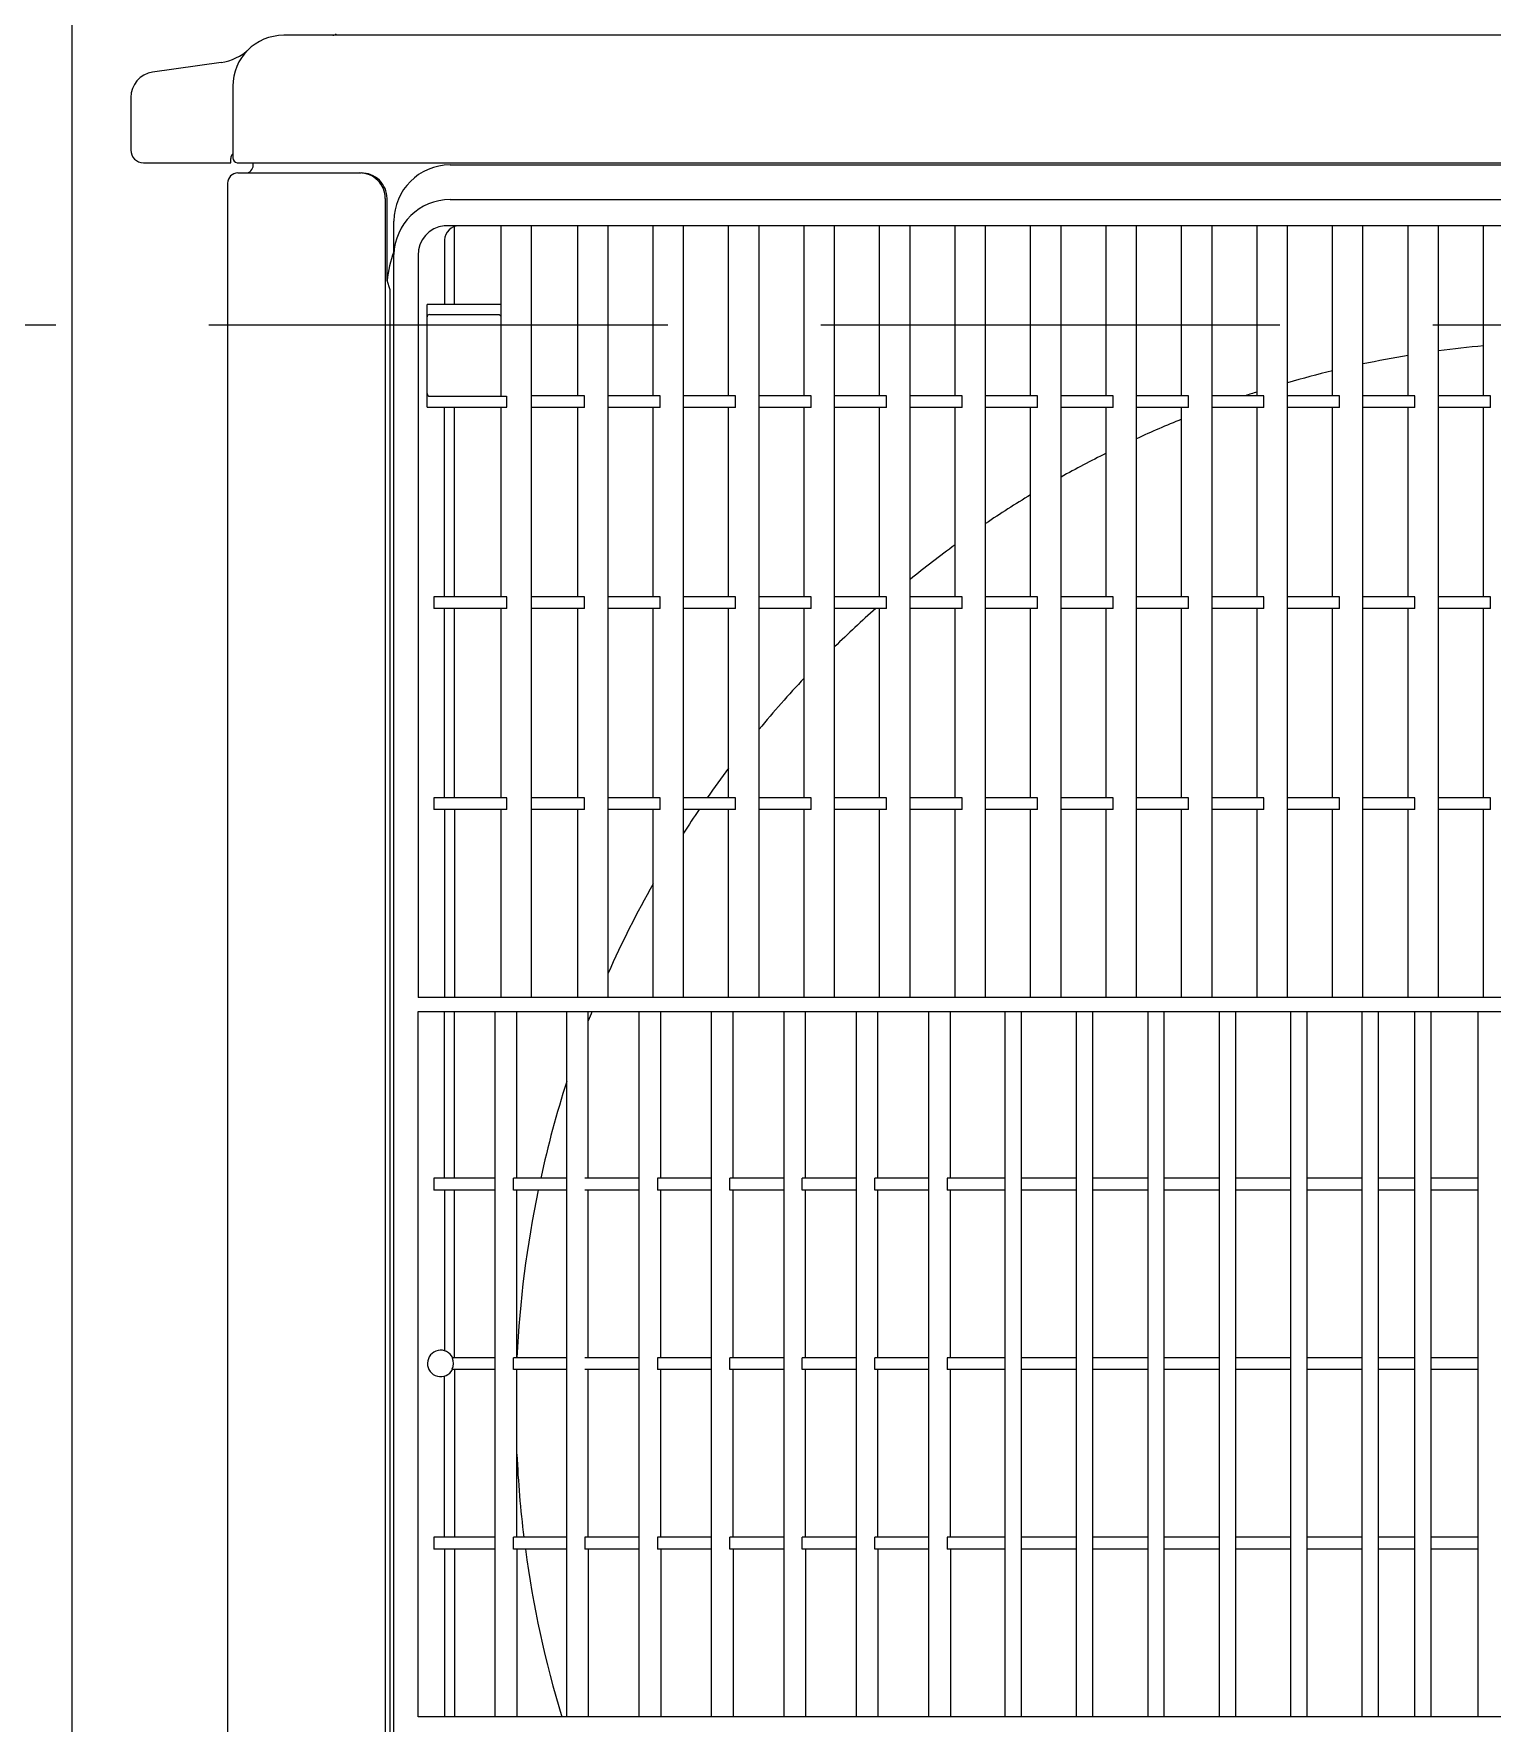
# Model space of a CAD drawing. Units: millimetres at full size, sheet at 1:30. Extents: x -17796 to 21385, y -23279 to 7734.
# Drawn here: x -3600.2 to -3314.3, y -21955.8 to -21624.5 of the extents above; entities that cross this region are included whole.
import ezdxf

# ---------------------------------------------------------------- set-up
doc = ezdxf.new("R2010")
doc.units = ezdxf.units.MM
doc.header["$LTSCALE"] = 30
doc.linetypes.add('DASHED3', pattern=[4, 3, -1])
for name, color, linetype, lineweight in [('2-1_', 7, 'Continuous', 9), ('2-7_', 3, 'Continuous', 9), ('E-C_境界線', 5, 'Continuous', 18), ('E-D_記号', 7, 'Continuous', 9)]:
    doc.layers.add(name, color=color, linetype=linetype, lineweight=lineweight)

# ---------------------------------------------------------------- blocks, each defined once
blk = doc.blocks.new('SWM')
at = {"layer": '2-7_'}
blk.add_arc((-53.03, 53.03), 83, 354.6841, 135, dxfattribs=at)
blk = doc.blocks.new('R')
at = {"layer": '2-1_'}
for p, q in [((-1533.35, -309.09), (-2174.35, -309.09)), ((-2186.6, -314.41), (-2200.06, -316.33)), ((-2204.35, -321.28), (-2204.35, -331.59)), ((-2184.35, -319.09), (-2184.35, -333.09)), ((-2183.49, -334.08), (-1524.35, -334.09)), ((-2180.35, -334.59), (-2180.35, -334.08)), ((-2141.75, -334.51), (-1673.06, -334.51)), ((-2183.35, -336.09), (-2159.2, -336.09)), ((-2185.35, -338.09), (-2185.35, -820.59)), ((-2154.45, -341.09), (-2154.45, -792.8)), ((-2141.75, -341.31), (-1673.05, -341.31)), ((-1672.19, -346.45), (-2142.88, -346.45)), ((-2140.85, -361.87), (-2140.85, -346.6)), ((-2131.74, -379.87), (-2131.74, -346.45)), ((-2125.77, -497.76), (-2125.77, -346.45)), ((-2116.72, -379.77), (-2116.72, -346.45)), ((-2110.75, -497.76), (-2110.75, -346.45)), ((-2101.92, -379.77), (-2101.92, -346.45)), ((-2095.95, -497.76), (-2095.95, -346.45)), ((-2087.12, -379.77), (-2087.12, -346.45)), ((-2081.15, -497.76), (-2081.15, -346.45)), ((-2072.32, -379.77), (-2072.32, -346.45)), ((-2066.35, -497.76), (-2066.35, -346.45)), ((-2057.52, -379.77), (-2057.52, -346.45)), ((-2051.55, -497.76), (-2051.55, -346.45)), ((-2042.72, -379.77), (-2042.72, -346.45)), ((-2036.75, -497.76), (-2036.75, -346.45)), ((-2027.92, -379.77), (-2027.92, -346.45)), ((-2021.95, -497.76), (-2021.95, -346.45)), ((-2013.12, -379.77), (-2013.12, -346.45)), ((-2007.15, -497.76), (-2007.15, -346.45)), ((-1998.32, -379.77), (-1998.32, -346.45)), ((-1992.35, -497.76), (-1992.35, -346.45)), ((-1983.52, -379.77), (-1983.52, -346.45)), ((-1977.55, -497.76), (-1977.55, -346.45)), ((-1968.72, -379.77), (-1968.72, -346.45)), ((-1962.75, -497.76), (-1962.75, -346.45)), ((-1953.92, -379.77), (-1953.92, -346.45)), ((-1947.95, -497.76), (-1947.95, -346.45)), ((-1939.12, -379.77), (-1939.12, -346.45)), ((-2142.85, -349.21), (-2142.85, -361.87)), ((-2148.03, -352.27), (-2148.03, -497.76)), ((-2146.26, -381.99), (-2146.26, -361.87)), ((-2131.74, -361.87), (-2146.26, -361.87)), ((-2145.76, -363.87), (-2132.24, -363.87)), ((-2145.76, -379.87), (-2130.65, -379.87)), ((-2130.64, -381.99), (-2130.64, -379.87)), ((-2115.36, -379.77), (-2125.77, -379.77)), ((-2115.36, -382.07), (-2115.36, -379.77)), ((-2100.56, -379.77), (-2110.75, -379.77)), ((-2100.56, -382.07), (-2100.56, -379.77)), ((-2085.76, -379.77), (-2095.95, -379.77)), ((-2085.76, -382.07), (-2085.76, -379.77)), ((-2070.96, -379.77), (-2081.15, -379.77)), ((-2070.96, -382.07), (-2070.96, -379.77)), ((-2056.16, -379.77), (-2066.35, -379.77)), ((-2056.16, -382.07), (-2056.16, -379.77)), ((-2041.36, -379.77), (-2051.55, -379.77)), ((-2041.36, -382.07), (-2041.36, -379.77)), ((-2026.56, -379.77), (-2036.75, -379.77)), ((-2026.56, -382.07), (-2026.56, -379.77)), ((-2011.76, -379.77), (-2021.95, -379.77)), ((-2011.76, -382.07), (-2011.76, -379.77)), ((-1996.96, -379.77), (-2007.15, -379.77)), ((-1996.96, -382.07), (-1996.96, -379.77)), ((-1982.16, -379.77), (-1992.35, -379.77)), ((-1982.16, -382.07), (-1982.16, -379.77)), ((-1967.36, -379.77), (-1977.55, -379.77)), ((-1967.36, -382.07), (-1967.36, -379.77)), ((-1952.56, -379.77), (-1962.75, -379.77)), ((-1952.56, -382.07), (-1952.56, -379.77)), ((-1937.76, -379.77), (-1947.95, -379.77)), ((-1937.76, -382.07), (-1937.76, -379.77)), ((-2146.26, -381.99), (-2130.64, -381.99)), ((-2142.85, -419.19), (-2142.85, -382.07)), ((-2140.85, -419.19), (-2140.85, -382.07)), ((-2131.74, -419.19), (-2131.74, -382.07)), ((-2115.36, -382.07), (-2125.77, -382.07)), ((-2116.72, -419.19), (-2116.72, -382.07)), ((-2100.56, -382.07), (-2110.75, -382.07)), ((-2101.92, -419.19), (-2101.92, -382.07)), ((-2085.76, -382.07), (-2095.95, -382.07)), ((-2087.12, -419.19), (-2087.12, -382.07)), ((-2070.96, -382.07), (-2081.15, -382.07)), ((-2072.32, -419.19), (-2072.32, -382.07)), ((-2056.16, -382.07), (-2066.35, -382.07)), ((-2057.52, -419.19), (-2057.52, -382.07)), ((-2041.36, -382.07), (-2051.55, -382.07)), ((-2042.72, -419.19), (-2042.72, -382.07)), ((-2026.56, -382.07), (-2036.75, -382.07)), ((-2027.92, -419.19), (-2027.92, -382.07)), ((-2011.76, -382.07), (-2021.95, -382.07)), ((-2013.12, -419.19), (-2013.12, -382.07)), ((-1996.96, -382.07), (-2007.15, -382.07)), ((-1998.32, -419.19), (-1998.32, -382.07)), ((-1982.16, -382.07), (-1992.35, -382.07)), ((-1983.52, -419.19), (-1983.52, -382.07)), ((-1967.36, -382.07), (-1977.55, -382.07)), ((-1968.72, -419.19), (-1968.72, -382.07)), ((-1952.56, -382.07), (-1962.75, -382.07)), ((-1953.92, -419.19), (-1953.92, -382.07)), ((-1937.76, -382.07), (-1947.95, -382.07)), ((-1939.12, -419.19), (-1939.12, -382.07)), ((-2144.93, -419.19), (-2144.93, -421.49)), ((-2130.64, -419.19), (-2144.93, -419.19)), ((-2130.64, -421.49), (-2130.64, -419.19)), ((-2115.36, -419.19), (-2125.77, -419.19)), ((-2115.36, -421.49), (-2115.36, -419.19)), ((-2100.56, -419.19), (-2110.75, -419.19)), ((-2100.56, -421.49), (-2100.56, -419.19)), ((-2085.76, -419.19), (-2095.95, -419.19)), ((-2085.76, -421.49), (-2085.76, -419.19)), ((-2070.96, -419.19), (-2081.15, -419.19)), ((-2070.96, -421.49), (-2070.96, -419.19)), ((-2056.16, -419.19), (-2066.35, -419.19)), ((-2056.16, -421.49), (-2056.16, -419.19)), ((-2041.36, -419.19), (-2051.55, -419.19)), ((-2041.36, -421.49), (-2041.36, -419.19)), ((-2026.56, -419.19), (-2036.75, -419.19)), ((-2026.56, -421.49), (-2026.56, -419.19)), ((-2011.76, -419.19), (-2021.95, -419.19)), ((-2011.76, -421.49), (-2011.76, -419.19)), ((-1996.96, -419.19), (-2007.15, -419.19)), ((-1996.96, -421.49), (-1996.96, -419.19)), ((-1982.16, -419.19), (-1992.35, -419.19)), ((-1982.16, -421.49), (-1982.16, -419.19)), ((-1967.36, -419.19), (-1977.55, -419.19)), ((-1967.36, -421.49), (-1967.36, -419.19)), ((-1952.56, -419.19), (-1962.75, -419.19)), ((-1952.56, -421.49), (-1952.56, -419.19)), ((-1937.76, -419.19), (-1947.95, -419.19)), ((-1937.76, -421.49), (-1937.76, -419.19)), ((-2130.64, -421.49), (-2144.93, -421.49)), ((-2142.85, -458.61), (-2142.85, -421.49)), ((-2140.85, -458.61), (-2140.85, -421.49)), ((-2131.74, -458.61), (-2131.74, -421.49)), ((-2115.36, -421.49), (-2125.77, -421.49)), ((-2116.72, -458.61), (-2116.72, -421.49)), ((-2100.56, -421.49), (-2110.75, -421.49)), ((-2101.92, -458.61), (-2101.92, -421.49)), ((-2085.76, -421.49), (-2095.95, -421.49)), ((-2087.12, -458.61), (-2087.12, -421.49)), ((-2070.96, -421.49), (-2081.15, -421.49)), ((-2072.32, -458.61), (-2072.32, -421.49)), ((-2056.16, -421.49), (-2066.35, -421.49)), ((-2057.52, -458.61), (-2057.52, -421.49)), ((-2041.36, -421.49), (-2051.55, -421.49)), ((-2042.72, -458.61), (-2042.72, -421.49)), ((-2026.56, -421.49), (-2036.75, -421.49)), ((-2027.92, -458.61), (-2027.92, -421.49)), ((-2011.76, -421.49), (-2021.95, -421.49)), ((-2013.12, -458.61), (-2013.12, -421.49)), ((-1996.96, -421.49), (-2007.15, -421.49)), ((-1998.32, -458.61), (-1998.32, -421.49)), ((-1982.16, -421.49), (-1992.35, -421.49)), ((-1983.52, -458.61), (-1983.52, -421.49)), ((-1967.36, -421.49), (-1977.55, -421.49)), ((-1968.72, -458.61), (-1968.72, -421.49)), ((-1952.56, -421.49), (-1962.75, -421.49)), ((-1953.92, -458.61), (-1953.92, -421.49)), ((-1937.76, -421.49), (-1947.95, -421.49)), ((-1939.12, -458.61), (-1939.12, -421.49)), ((-2144.93, -458.61), (-2144.93, -460.91)), ((-2130.64, -458.61), (-2144.93, -458.61)), ((-2130.64, -460.91), (-2130.64, -458.61)), ((-2115.36, -458.61), (-2125.77, -458.61)), ((-2115.36, -460.91), (-2115.36, -458.61)), ((-2100.56, -458.61), (-2110.75, -458.61)), ((-2100.56, -460.91), (-2100.56, -458.61)), ((-2085.76, -458.61), (-2095.95, -458.61)), ((-2085.76, -460.91), (-2085.76, -458.61)), ((-2070.96, -458.61), (-2081.15, -458.61)), ((-2070.96, -460.91), (-2070.96, -458.61)), ((-2056.16, -458.61), (-2066.35, -458.61)), ((-2056.16, -460.91), (-2056.16, -458.61)), ((-2041.36, -458.61), (-2051.55, -458.61)), ((-2041.36, -460.91), (-2041.36, -458.61)), ((-2026.56, -458.61), (-2036.75, -458.61)), ((-2026.56, -460.91), (-2026.56, -458.61)), ((-2011.76, -458.61), (-2021.95, -458.61)), ((-2011.76, -460.91), (-2011.76, -458.61)), ((-1996.96, -458.61), (-2007.15, -458.61)), ((-1996.96, -460.91), (-1996.96, -458.61)), ((-1982.16, -458.61), (-1992.35, -458.61)), ((-1982.16, -460.91), (-1982.16, -458.61)), ((-1967.36, -458.61), (-1977.55, -458.61)), ((-1967.36, -460.91), (-1967.36, -458.61)), ((-1952.56, -458.61), (-1962.75, -458.61)), ((-1952.56, -460.91), (-1952.56, -458.61)), ((-1937.76, -458.61), (-1947.95, -458.61)), ((-1937.76, -460.91), (-1937.76, -458.61)), ((-2130.64, -460.91), (-2144.93, -460.91)), ((-2142.85, -460.91), (-2142.85, -497.76)), ((-2140.85, -460.91), (-2140.85, -497.76)), ((-2131.74, -497.76), (-2131.74, -460.91)), ((-2115.36, -460.91), (-2125.77, -460.91)), ((-2116.72, -497.76), (-2116.72, -460.91)), ((-2100.56, -460.91), (-2110.75, -460.91)), ((-2101.92, -497.76), (-2101.92, -460.91)), ((-2085.76, -460.91), (-2095.95, -460.91)), ((-2087.12, -497.76), (-2087.12, -460.91)), ((-2070.96, -460.91), (-2081.15, -460.91)), ((-2072.32, -497.76), (-2072.32, -460.91)), ((-2056.16, -460.91), (-2066.35, -460.91)), ((-2057.52, -497.76), (-2057.52, -460.91)), ((-2041.36, -460.91), (-2051.55, -460.91)), ((-2042.72, -497.76), (-2042.72, -460.91)), ((-2026.56, -460.91), (-2036.75, -460.91)), ((-2027.92, -497.76), (-2027.92, -460.91)), ((-2011.76, -460.91), (-2021.95, -460.91)), ((-2013.12, -497.76), (-2013.12, -460.91)), ((-1996.96, -460.91), (-2007.15, -460.91)), ((-1998.32, -497.76), (-1998.32, -460.91)), ((-1982.16, -460.91), (-1992.35, -460.91)), ((-1983.52, -497.76), (-1983.52, -460.91)), ((-1967.36, -460.91), (-1977.55, -460.91)), ((-1968.72, -497.76), (-1968.72, -460.91)), ((-1952.56, -460.91), (-1962.75, -460.91)), ((-1953.92, -497.76), (-1953.92, -460.91)), ((-1937.76, -460.91), (-1947.95, -460.91)), ((-1939.12, -497.76), (-1939.12, -460.91)), ((-1909.64, -497.76), (-2148.03, -497.76)), ((-2142.85, -533.21), (-2142.85, -500.51)), ((-2140.85, -533.21), (-2140.85, -500.51)), ((-2132.87, -638.81), (-2132.87, -500.51)), ((-2128.65, -533.21), (-2128.65, -500.51)), ((-2118.87, -638.81), (-2118.87, -500.51)), ((-2114.65, -533.23), (-2114.65, -500.51)), ((-2104.67, -638.81), (-2104.67, -500.51)), ((-2100.45, -533.21), (-2100.45, -500.51)), ((-2090.47, -638.81), (-2090.47, -500.51)), ((-2086.25, -533.23), (-2086.25, -500.51)), ((-2076.27, -638.81), (-2076.27, -500.51)), ((-2072.05, -533.23), (-2072.05, -500.51)), ((-2062.07, -638.81), (-2062.07, -500.51)), ((-2057.85, -533.23), (-2057.85, -500.51)), ((-2047.87, -638.81), (-2047.87, -500.51)), ((-2043.65, -533.23), (-2043.65, -500.51)), ((-2032.96, -500.51), (-2032.96, -638.81)), ((-2029.77, -500.51), (-2029.77, -638.81)), ((-2018.96, -500.51), (-2018.96, -638.81)), ((-2015.77, -500.51), (-2015.77, -638.81)), ((-2004.96, -500.51), (-2004.96, -638.81)), ((-2001.77, -500.51), (-2001.77, -638.81)), ((-1990.96, -500.51), (-1990.96, -638.81)), ((-1987.77, -500.51), (-1987.77, -638.81)), ((-1976.96, -500.51), (-1976.96, -638.81)), ((-1973.77, -500.51), (-1973.77, -638.81)), ((-1962.96, -500.51), (-1962.96, -638.81)), ((-1959.77, -500.51), (-1959.77, -638.81)), ((-1952.66, -500.51), (-1952.66, -638.81)), ((-1949.47, -500.51), (-1949.47, -638.81)), ((-1940.26, -500.51), (-1940.26, -638.81)), ((-2129.33, -535.55), (-2129.33, -533.21)), ((-2118.87, -533.21), (-2129.33, -533.21)), ((-2104.67, -533.21), (-2115.29, -533.21)), ((-2101.09, -533.21), (-2101.09, -535.55)), ((-2090.47, -533.21), (-2101.09, -533.21)), ((-2086.89, -535.55), (-2086.89, -533.21)), ((-2076.27, -533.21), (-2086.89, -533.21)), ((-2072.69, -535.55), (-2072.69, -533.21)), ((-2062.07, -533.21), (-2072.69, -533.21)), ((-2058.49, -535.55), (-2058.49, -533.21)), ((-2047.87, -533.21), (-2058.49, -533.21)), ((-2044.29, -533.21), (-2044.29, -535.55)), ((-2032.96, -533.21), (-2044.29, -533.21)), ((-2018.96, -533.21), (-2029.77, -533.21)), ((-2004.96, -533.21), (-2015.77, -533.21)), ((-1990.96, -533.21), (-2001.77, -533.21)), ((-1976.96, -533.21), (-1987.77, -533.21)), ((-1962.96, -533.21), (-1973.77, -533.21)), ((-1952.66, -533.21), (-1959.77, -533.21)), ((-1940.26, -533.21), (-1949.47, -533.21)), ((-2132.87, -535.55), (-2144.93, -535.55)), ((-2142.85, -535.55), (-2142.85, -567.04)), ((-2140.85, -568.44), (-2140.85, -535.55)), ((-2118.87, -535.55), (-2129.33, -535.55)), ((-2128.65, -568.41), (-2128.65, -535.55)), ((-2104.67, -535.55), (-2115.29, -535.55)), ((-2114.65, -568.43), (-2114.65, -535.57)), ((-2090.47, -535.55), (-2101.09, -535.55)), ((-2100.45, -568.41), (-2100.45, -535.55)), ((-2076.27, -535.55), (-2086.89, -535.55)), ((-2086.25, -568.43), (-2086.25, -535.57)), ((-2062.07, -535.55), (-2072.69, -535.55)), ((-2072.05, -568.43), (-2072.05, -535.57)), ((-2047.87, -535.55), (-2058.49, -535.55)), ((-2057.85, -568.43), (-2057.85, -535.57)), ((-2032.96, -535.55), (-2044.29, -535.55)), ((-2043.65, -568.43), (-2043.65, -535.57)), ((-2018.96, -535.55), (-2029.77, -535.55)), ((-2004.96, -535.55), (-2015.77, -535.55)), ((-1990.96, -535.55), (-2001.77, -535.55)), ((-1976.96, -535.55), (-1987.77, -535.55)), ((-1962.96, -535.55), (-1973.77, -535.55)), ((-1952.66, -535.55), (-1959.77, -535.55)), ((-1940.26, -535.55), (-1949.47, -535.55)), ((-2141.23, -568.44), (-2141.28, -568.55)), ((-2132.81, -568.44), (-2141.23, -568.44)), ((-2129.33, -570.75), (-2129.33, -568.41)), ((-2118.87, -568.41), (-2129.33, -568.41)), ((-2104.67, -568.41), (-2115.29, -568.41)), ((-2101.09, -568.41), (-2101.09, -570.75)), ((-2090.47, -568.41), (-2101.09, -568.41)), ((-2086.89, -570.75), (-2086.89, -568.41)), ((-2076.27, -568.41), (-2086.89, -568.41)), ((-2072.69, -570.75), (-2072.69, -568.41)), ((-2062.07, -568.41), (-2072.69, -568.41)), ((-2058.49, -570.75), (-2058.49, -568.41)), ((-2047.87, -568.41), (-2058.49, -568.41)), ((-2044.29, -568.41), (-2044.29, -570.75)), ((-2032.96, -568.41), (-2044.29, -568.41)), ((-2018.96, -568.41), (-2029.77, -568.41)), ((-2004.96, -568.41), (-2015.77, -568.41)), ((-1990.96, -568.41), (-2001.77, -568.41)), ((-1976.96, -568.41), (-1987.77, -568.41)), ((-1962.96, -568.41), (-1973.77, -568.41)), ((-1952.66, -568.41), (-1959.77, -568.41)), ((-1940.26, -568.41), (-1949.47, -568.41)), ((-2142.85, -603.61), (-2142.85, -572.01)), ((-2141.33, -570.61), (-2141.28, -570.73)), ((-2132.87, -570.73), (-2141.28, -570.73)), ((-2140.85, -570.73), (-2140.85, -603.61)), ((-2118.87, -570.75), (-2129.33, -570.75)), ((-2128.65, -603.61), (-2128.65, -570.75)), ((-2104.67, -570.75), (-2115.29, -570.75)), ((-2114.65, -603.63), (-2114.65, -570.77)), ((-2090.47, -570.75), (-2101.09, -570.75)), ((-2100.45, -603.61), (-2100.45, -570.75)), ((-2076.27, -570.75), (-2086.89, -570.75)), ((-2086.25, -603.63), (-2086.25, -570.77)), ((-2062.07, -570.75), (-2072.69, -570.75)), ((-2072.05, -603.63), (-2072.05, -570.77)), ((-2047.87, -570.75), (-2058.49, -570.75)), ((-2057.85, -603.63), (-2057.85, -570.77)), ((-2032.96, -570.75), (-2044.29, -570.75)), ((-2043.65, -603.63), (-2043.65, -570.77)), ((-2018.96, -570.75), (-2029.77, -570.75)), ((-2004.96, -570.75), (-2015.77, -570.75)), ((-1990.96, -570.75), (-2001.77, -570.75)), ((-1976.96, -570.75), (-1987.77, -570.75)), ((-1962.96, -570.75), (-1973.77, -570.75)), ((-1952.66, -570.75), (-1959.77, -570.75)), ((-1940.26, -570.75), (-1949.47, -570.75)), ((-2144.93, -603.61), (-2144.93, -605.95)), ((-2132.87, -603.61), (-2144.93, -603.61)), ((-2132.87, -605.95), (-2144.93, -605.95)), ((-2142.85, -605.9), (-2142.85, -638.81)), ((-2140.85, -605.95), (-2140.85, -638.81)), ((-2129.33, -605.95), (-2129.33, -603.61)), ((-2118.87, -603.61), (-2129.33, -603.61)), ((-2118.87, -605.95), (-2129.33, -605.95)), ((-2128.65, -605.95), (-2128.65, -638.81)), ((-2115.29, -603.61), (-2115.29, -605.95)), ((-2104.67, -603.61), (-2115.29, -603.61)), ((-2104.67, -605.95), (-2115.29, -605.95)), ((-2114.65, -605.97), (-2114.65, -638.83)), ((-2101.09, -603.61), (-2101.09, -605.95)), ((-2090.47, -603.61), (-2101.09, -603.61)), ((-2090.47, -605.95), (-2101.09, -605.95)), ((-2100.45, -605.95), (-2100.45, -638.81)), ((-2086.89, -605.95), (-2086.89, -603.61)), ((-2076.27, -603.61), (-2086.89, -603.61)), ((-2076.27, -605.95), (-2086.89, -605.95)), ((-2086.25, -605.97), (-2086.25, -638.83)), ((-2072.69, -605.95), (-2072.69, -603.61)), ((-2062.07, -603.61), (-2072.69, -603.61)), ((-2062.07, -605.95), (-2072.69, -605.95)), ((-2072.05, -605.97), (-2072.05, -638.83)), ((-2058.49, -605.95), (-2058.49, -603.61)), ((-2047.87, -603.61), (-2058.49, -603.61)), ((-2047.87, -605.95), (-2058.49, -605.95)), ((-2057.85, -605.97), (-2057.85, -638.83)), ((-2044.29, -603.61), (-2044.29, -605.95)), ((-2032.96, -603.61), (-2044.29, -603.61)), ((-2032.96, -605.95), (-2044.29, -605.95)), ((-2043.65, -605.97), (-2043.65, -638.83)), ((-2018.96, -603.61), (-2029.77, -603.61)), ((-2018.96, -605.95), (-2029.77, -605.95)), ((-2004.96, -603.61), (-2015.77, -603.61)), ((-2004.96, -605.95), (-2015.77, -605.95)), ((-1990.96, -603.61), (-2001.77, -603.61)), ((-1990.96, -605.95), (-2001.77, -605.95)), ((-1976.96, -603.61), (-1987.77, -603.61)), ((-1976.96, -605.95), (-1987.77, -605.95)), ((-1962.96, -603.61), (-1973.77, -603.61)), ((-1962.96, -605.95), (-1973.77, -605.95)), ((-1952.66, -603.61), (-1959.77, -603.61)), ((-1952.66, -605.95), (-1959.77, -605.95)), ((-1940.26, -603.61), (-1949.47, -603.61)), ((-1940.26, -605.95), (-1949.47, -605.95)), ((-1666.77, -638.81), (-2148.03, -638.81))]:
    blk.add_line(p, q, dxfattribs=at)
for points in [[(-2201.85, -334.09), (-2184.73, -334.09), (-2184.73, -333.28)], [(-2153.52, -789.75), (-2153.52, -358.98), (-2154.07, -357.15), (-2154.07, -341.09)], [(-2152.66, -790.67), (-2152.75, -782.49), (-2152.75, -345.51)], [(-2148.03, -638.81), (-2148.03, -500.51), (-1909.59, -500.51)], [(-2132.87, -533.21), (-2144.93, -533.21), (-2144.93, -535.55)]]:
    blk.add_lwpolyline(points, dxfattribs=at)
for centre, radius, start, end in [((-2174.35, -319.09), 10, 90, 180), ((-2164.76, -308.09), 1, 270, 315), ((-2188.05, -304.51), 10, 278.1301, 313.2253), ((-2199.35, -321.28), 5, 98.1301, 180), ((-2201.85, -331.59), 2.5, 180, 270), ((-2183.75, -333.14), 0.986, 127.2755, 188.0846), ((-2183.35, -333.09), 1, 180, 262.7264), ((-2181.85, -334.59), 1.5, 270, 0), ((-2141.75, -345.51), 11, 90.0003, 179.9997), ((-2183.35, -338.09), 2, 90, 180), ((-2159.45, -341.09), 5.01, 0.0833, 90.0989), ((-2159.13, -341.14), 5.05, 0.571, 90.8223), ((-2141.72, -352.35), 11.04, 90.1771, 178.507), ((-2142.28, -352.17), 5.75, 95.9272, 181.0687), ((-2139.93, -349.37), 2.92, 90.6386, 176.7979), ((-2133.92, -358.93), 20.23, 158.543, 174.9621), ((-2145.76, -364.38), 0.509, 90.3042, 170.6459), ((-2132.24, -364.38), 0.505, 6.1006, 89.7358), ((-1919.85, -578.09), 209, 95.2905, 97.7259), ((-1919.85, -578.09), 209, 99.3822, 101.844), ((-1919.85, -578.09), 209, 103.5228, 106.0252), ((-2145.76, -379.37), 0.5, 178.4411, 269.9975), ((-1919.85, -578.09), 209, 107.7369, 108.4026), ((-1919.85, -578.09), 209, 112.0527, 114.6886), ((-1919.85, -578.09), 209, 116.5048, 119.2421), ((-1919.85, -578.09), 209, 121.137, 124.0084), ((-1919.85, -578.09), 209, 126.0081, 129.0595), ((-1919.85, -578.09), 209, 131.4742, 134.5025), ((-1919.85, -578.09), 209, 136.8467, 140.5117), ((-1919.85, -578.09), 209, 143.1626, 145.1347), ((-1919.85, -578.09), 209, 145.8994, 147.4122), ((-1919.85, -578.09), 209, 150.5929, 155.9768), ((-1919.85, -578.09), 209, 158.213, 158.754), ((-1919.85, -578.09), 209, 162.2179, 167.6013), ((-1919.85, -578.09), 209, 168.2566, 177.3467), ((-2143.58, -569.53), 2.59, 24.8614, 332.4514), ((-2143.64, -569.52), 2.56, 334.7685, 22.5022), ((-1919.85, -578.09), 209, 182.5388, 187.015), ((-1919.85, -578.09), 209, 187.6611, 196.8909)]:
    blk.add_arc(centre, radius, start, end, dxfattribs=at)

msp = doc.modelspace()

# ---------------------------------------------------------------- linework, layer by layer
at = {"layer": 'E-C_境界線', "linetype": 'DASHED3', "lineweight": 9}
msp.add_line((-4045.88, -21681.59), (-3227.71, -21681.59), dxfattribs=at)
at = {"layer": 'E-D_記号'}
msp.add_lwpolyline([(-3002.71, -20036.77), (-3002.71, -22156.77), (-3592.71, -22156.77), (-3592.71, -20036.77)], close=True, dxfattribs=at)

# ---------------------------------------------------------------- block references
at = {"layer": 'E-C_境界線', "xscale": -1, "rotation": 45}
msp.add_blockref('SWM', (-3227.71, -21756.59), dxfattribs=at)
at = {"layer": 'E-C_境界線'}
msp.add_blockref('R', (-1376.85, -21315.73), dxfattribs=at)

doc.saveas('drawing.dxf')
